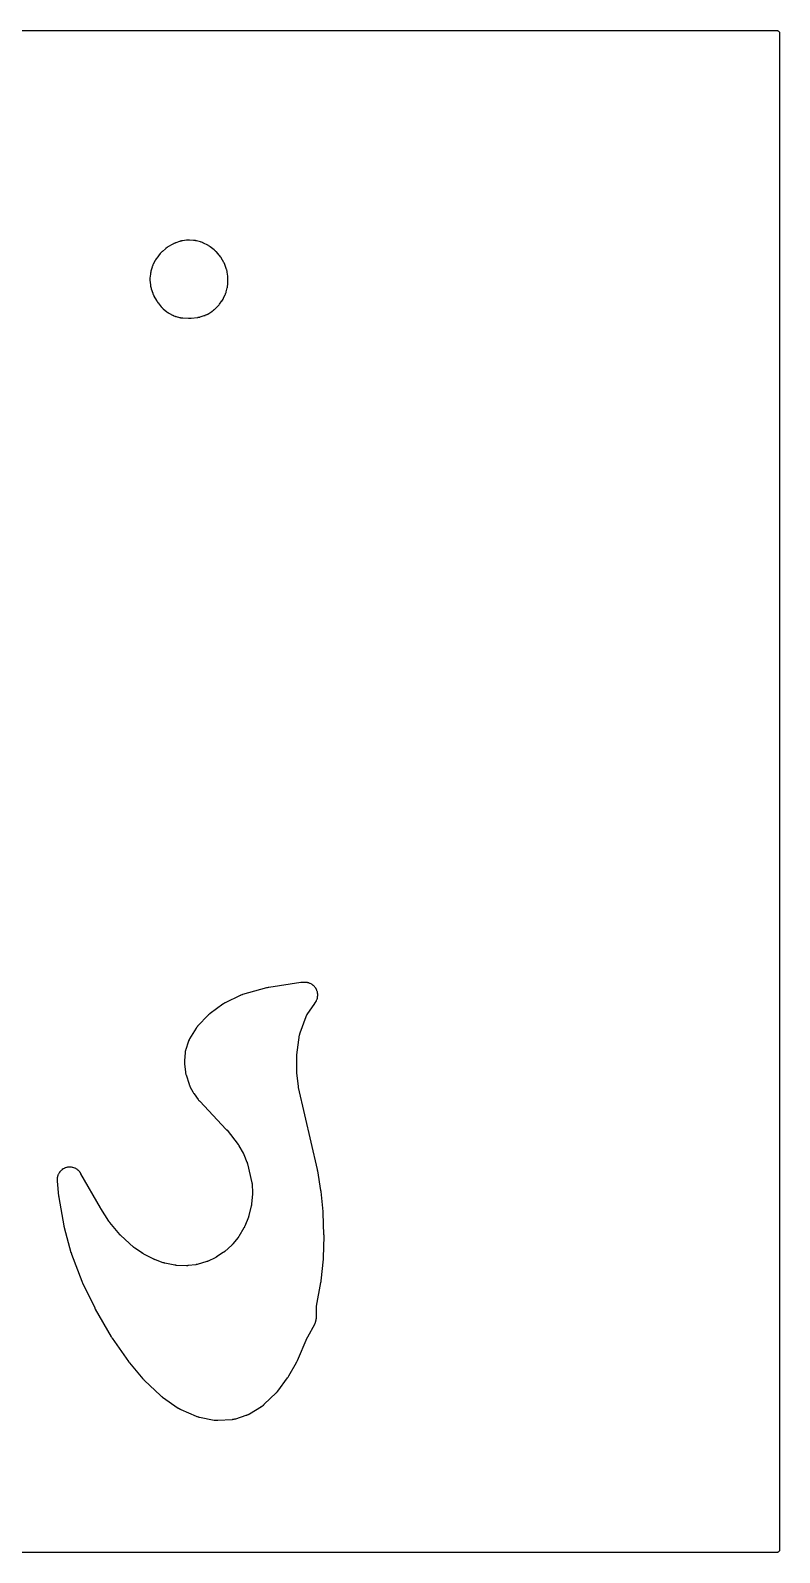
# Model space of a CAD drawing. Header units: millimetres. Extents: x 0 to 300, y 0 to 300.
# Drawn here: x 152.2 to 300.1, y -0.1 to 300.1 of the extents above; entities that cross this region are included whole.
import ezdxf

# ---------------------------------------------------------------- set-up
doc = ezdxf.new("R2010")
doc.units = ezdxf.units.MM
doc.layers.add('CUT', color=7, linetype='CONTINUOUS')

msp = doc.modelspace()

# ---------------------------------------------------------------- linework, layer by layer
at = {"layer": 'CUT'}
msp.add_lwpolyline([(1.4375, 300.0625), (298.5625, 300.0625), (299.4478, 300.0625), (299.5212, 300.0589), (299.5794, 300.0503), (299.6365, 300.036), (299.6918, 300.0162), (299.745, 299.991), (299.7954, 299.9608), (299.8427, 299.9257), (299.8862, 299.8863), (299.9257, 299.8427), (299.9608, 299.7954), (299.991, 299.745), (300.0162, 299.6918), (300.036, 299.6365), (300.0503, 299.5794), (300.0589, 299.5212), (300.0625, 299.4478), (300.0625, 298.5625), (300.0625, 1.4375), (300.0625, 0.5522), (300.0589, 0.4788), (300.0503, 0.4206), (300.036, 0.3635), (300.0162, 0.3082), (299.991, 0.255), (299.9608, 0.2046), (299.9257, 0.1573), (299.8862, 0.1137), (299.8427, 0.0743), (299.7954, 0.0392), (299.745, 0.009), (299.6918, -0.0162), (299.6365, -0.036), (299.5794, -0.0503), (299.5212, -0.0589), (299.4478, -0.0625), (298.5625, -0.0625), (1.4375, -0.0625)], dxfattribs=at)
for points in [[(175.8201, 251.1003), (175.8193, 251.0849), (175.8172, 251.0248), (175.8169, 250.994), (175.8202, 250.7939), (175.8215, 250.7632), (175.8255, 250.7032), (175.8267, 250.6878), (175.8361, 250.5882), (175.8377, 250.5729), (175.9392, 249.7224), (175.9412, 249.7073), (175.9556, 249.6087), (175.958, 249.5936), (175.9681, 249.5347), (175.974, 249.5046), (176.0176, 249.3105), (176.0251, 249.2808), (176.0412, 249.2232), (176.0455, 249.2085), (176.0746, 249.1133), (176.0793, 249.0987), (176.3703, 248.2296), (176.3749, 248.2163), (176.406, 248.1302), (176.411, 248.117), (176.4309, 248.0657), (176.4417, 248.0397), (176.5158, 247.8723), (176.5278, 247.8469), (176.5524, 247.7977), (176.5589, 247.7851), (176.6018, 247.7042), (176.6085, 247.6919), (177.0942, 246.8254), (177.1008, 246.8139), (177.1448, 246.7394), (177.1517, 246.728), (177.1791, 246.6837), (177.1937, 246.6614), (177.2914, 246.5186), (177.3069, 246.4969), (177.3381, 246.4553), (177.3462, 246.4448), (177.3997, 246.3767), (177.4081, 246.3663), (178.0424, 245.5954), (178.0512, 245.5849), (178.1093, 245.5176), (178.1183, 245.5073), (178.1542, 245.4676), (178.1729, 245.4477), (178.2979, 245.3213), (178.3176, 245.3023), (178.3569, 245.266), (178.3671, 245.2568), (178.4338, 245.198), (178.4441, 245.1891), (179.1325, 244.6094), (179.1444, 244.5997), (179.2224, 244.5373), (179.2346, 244.5279), (179.2824, 244.4917), (179.3073, 244.4737), (179.4724, 244.3614), (179.4982, 244.3448), (179.5495, 244.3136), (179.5627, 244.3058), (179.6494, 244.2562), (179.6628, 244.2487), (180.2994, 243.9051), (180.3157, 243.8966), (180.4224, 243.8432), (180.4389, 243.8352), (180.5039, 243.8051), (180.5377, 243.7907), (180.7598, 243.7039), (180.7944, 243.6916), (180.8625, 243.6697), (180.8801, 243.6643), (180.9947, 243.6313), (181.0124, 243.6265), (181.6583, 243.4615), (181.6733, 243.4579), (181.7713, 243.4355), (181.7864, 243.4323), (181.8456, 243.4203), (181.8761, 243.415), (182.0748, 243.3856), (182.1055, 243.3819), (182.1656, 243.3761), (182.181, 243.3748), (182.2812, 243.3678), (182.2967, 243.367), (183.4495, 243.3163), (183.4606, 243.3159), (183.5376, 243.314), (183.5491, 243.3138), (183.5996, 243.3135), (183.624, 243.3138), (183.7757, 243.319), (183.7991, 243.3203), (183.8396, 243.3232), (183.8506, 243.3241), (183.9265, 243.3311), (183.9387, 243.3324), (185.1777, 243.472), (185.1917, 243.4738), (185.2817, 243.4861), (185.2956, 243.4881), (185.3495, 243.4968), (185.3771, 243.5018), (185.555, 243.539), (185.5823, 243.5453), (185.6352, 243.5589), (185.6487, 243.5626), (185.7362, 243.5873), (185.7497, 243.5913), (186.5392, 243.8346), (186.5514, 243.8385), (186.6306, 243.8648), (186.6427, 243.8689), (186.69, 243.8858), (186.714, 243.8949), (186.8666, 243.9566), (186.9133, 243.9779), (187.06, 244.0524), (187.0826, 244.0645), (187.1263, 244.0892), (187.1375, 244.0956), (187.2093, 244.1381), (187.2203, 244.1447), (188.0374, 244.6521), (188.05, 244.6601), (188.1309, 244.7132), (188.1433, 244.7215), (188.1911, 244.7546), (188.2152, 244.7722), (188.3686, 244.89), (188.3918, 244.9088), (188.4361, 244.9464), (188.4473, 244.9562), (188.5194, 245.0207), (188.5304, 245.0308), (189.1559, 245.6184), (189.1663, 245.6284), (189.233, 245.6943), (189.2432, 245.7045), (189.2824, 245.745), (189.3019, 245.7663), (189.4256, 245.9072), (189.4441, 245.9293), (189.4792, 245.9734), (189.488, 245.9848), (189.5447, 246.0595), (189.5532, 246.0712), (190.0332, 246.7376), (190.0413, 246.7491), (190.0932, 246.8249), (190.101, 246.8366), (190.1311, 246.8828), (190.146, 246.9069), (190.2387, 247.0652), (190.2524, 247.0899), (190.278, 247.1388), (190.2844, 247.1514), (190.3252, 247.2336), (190.3313, 247.2464), (190.6714, 247.9769), (190.6771, 247.9895), (190.7131, 248.0716), (190.7185, 248.0843), (190.7389, 248.1341), (190.7488, 248.1599), (190.8093, 248.3286), (190.818, 248.3547), (190.8338, 248.4063), (190.8377, 248.4195), (190.862, 248.5058), (190.8656, 248.5191), (191.0629, 249.2857), (191.0664, 249.3003), (191.0884, 249.3953), (191.0916, 249.4099), (191.1033, 249.4673), (191.1086, 249.4968), (191.1381, 249.6894), (191.1419, 249.7192), (191.1478, 249.7774), (191.1492, 249.7924), (191.1566, 249.8895), (191.1576, 249.9045), (191.2136, 250.9829), (191.2142, 250.9977), (191.2168, 251.0938), (191.2171, 251.1086), (191.2172, 251.1663), (191.2166, 251.1959), (191.2076, 251.3878), (191.2055, 251.4173), (191.2, 251.4748), (191.1984, 251.4895), (191.1868, 251.5849), (191.1848, 251.5996), (191.0673, 252.4028), (191.0652, 252.4159), (191.0508, 252.5011), (191.0485, 252.5141), (191.0387, 252.5651), (191.0331, 252.5911), (190.9931, 252.759), (190.9864, 252.7847), (190.9721, 252.8347), (190.9683, 252.8474), (190.9428, 252.9299), (190.9387, 252.9425), (190.6844, 253.7037), (190.6794, 253.7179), (190.646, 253.81), (190.6407, 253.8241), (190.6193, 253.8789), (190.6076, 253.9067), (190.5273, 254.0853), (190.5142, 254.1124), (190.4874, 254.1648), (190.4803, 254.1781), (190.4335, 254.2642), (190.4262, 254.2773), (189.8635, 255.2523), (189.8556, 255.2655), (189.8034, 255.3508), (189.7952, 255.3638), (189.7626, 255.4143), (189.7452, 255.4396), (189.6281, 255.6016), (189.6094, 255.6261), (189.5718, 255.6729), (189.562, 255.6848), (189.4973, 255.7611), (189.4872, 255.7727), (188.9172, 256.4115), (188.9077, 256.4218), (188.8454, 256.4884), (188.8357, 256.4985), (188.7974, 256.5376), (188.7773, 256.5572), (188.6438, 256.6812), (188.6228, 256.6998), (188.581, 256.7352), (188.5702, 256.7441), (188.4992, 256.8013), (188.4882, 256.81), (187.7143, 257.4047), (187.7032, 257.413), (187.6303, 257.4664), (187.619, 257.4744), (187.5745, 257.5055), (187.5514, 257.5208), (187.3987, 257.6171), (187.3749, 257.6314), (187.3277, 257.6582), (187.3155, 257.6649), (187.236, 257.7076), (187.2237, 257.7141), (186.3995, 258.1327), (186.3855, 258.1395), (186.2943, 258.1829), (186.2802, 258.1894), (186.2248, 258.214), (186.196, 258.2259), (186.0076, 258.2982), (185.9783, 258.3086), (185.9206, 258.3274), (185.9058, 258.332), (185.8089, 258.3607), (185.794, 258.365), (185.0265, 258.5714), (185.0114, 258.5752), (184.9132, 258.5989), (184.8981, 258.6024), (184.8387, 258.6151), (184.8082, 258.6208), (184.6088, 258.6528), (184.578, 258.6569), (184.5176, 258.6634), (184.5021, 258.6649), (184.4014, 258.6731), (184.3859, 258.6742), (183.62, 258.7167), (183.6052, 258.7173), (183.5094, 258.7203), (183.4946, 258.7206), (183.437, 258.7209), (183.4074, 258.7204), (183.2158, 258.7122), (183.1864, 258.7102), (183.129, 258.7049), (183.1143, 258.7033), (183.019, 258.6921), (183.0044, 258.6902), (182.2259, 258.5794), (182.2121, 258.5773), (182.1229, 258.5625), (182.1092, 258.56), (182.0558, 258.5499), (182.0285, 258.5441), (181.8526, 258.5021), (181.8257, 258.495), (181.7734, 258.4799), (181.7601, 258.4759), (181.6737, 258.4489), (181.6605, 258.4445), (180.898, 258.1859), (180.8842, 258.181), (180.7947, 258.1482), (180.781, 258.143), (180.7278, 258.122), (180.7008, 258.1106), (180.5273, 258.0321), (180.5009, 258.0194), (180.45, 257.9933), (180.437, 257.9864), (180.3533, 257.9409), (180.3405, 257.9338), (179.3681, 257.3738), (179.3559, 257.3666), (179.2773, 257.3188), (179.2652, 257.3113), (179.2187, 257.2815), (179.1952, 257.2656), (179.0451, 257.1591), (179.0223, 257.1422), (178.9788, 257.1081), (178.9677, 257.0993), (178.8966, 257.0408), (178.8857, 257.0317), (178.2658, 256.4973), (178.2551, 256.4879), (178.1865, 256.4259), (178.176, 256.4162), (178.1357, 256.378), (178.1155, 256.3579), (177.9875, 256.2245), (177.9683, 256.2035), (177.9318, 256.1616), (177.9226, 256.1507), (177.8635, 256.0796), (177.8545, 256.0686), (177.1557, 255.186), (177.1467, 255.1743), (177.0891, 255.0978), (177.0804, 255.0859), (177.047, 255.0392), (177.0304, 255.0148), (176.927, 254.8538), (176.9116, 254.8287), (176.8829, 254.7788), (176.8757, 254.766), (176.83, 254.6819), (176.8232, 254.6689), (176.4607, 253.9611), (176.4544, 253.9485), (176.4146, 253.8661), (176.4087, 253.8533), (176.3859, 253.8033), (176.3749, 253.7774), (176.3071, 253.6074), (176.2973, 253.581), (176.2794, 253.5291), (176.2749, 253.5157), (176.2471, 253.4285), (176.243, 253.4151), (176.012, 252.6281), (176.0079, 252.6138), (175.9829, 252.52), (175.9793, 252.5056), (175.9657, 252.4489), (175.9594, 252.4197), (175.9235, 252.2292), (175.9187, 252.1997), (175.9108, 252.142), (175.909, 252.1272), (175.8982, 252.0308), (175.8967, 252.0159), (175.8273, 251.2155), (175.8262, 251.2002)], [(157.5117, 73.6118), (157.5087, 73.5537), (157.5082, 73.367), (157.5088, 73.3378), (157.5114, 73.281), (157.5122, 73.2665), (157.5189, 73.172), (157.5201, 73.1575), (157.7983, 70.2158), (157.7995, 70.2047), (157.8082, 70.1275), (157.8097, 70.1157), (157.8225, 70.0197), (157.8242, 70.0081), (157.8358, 69.9324), (157.8378, 69.9201), (158.8096, 64.371), (158.8122, 64.3569), (158.8304, 64.266), (158.8334, 64.252), (158.8589, 64.1384), (158.8622, 64.1245), (158.8847, 64.0345), (158.8883, 64.0207), (160.2383, 59.1148), (160.2422, 59.1013), (160.2685, 59.0138), (160.2727, 59.0004), (160.3083, 58.8914), (160.3128, 58.8781), (160.3431, 58.7919), (160.348, 58.7787), (162.3702, 53.4429), (162.375, 53.4305), (162.4073, 53.3507), (162.4124, 53.3385), (162.4551, 53.2392), (162.4605, 53.2271), (162.4963, 53.1487), (162.5019, 53.1368), (164.9091, 48.1609), (164.9137, 48.1516), (164.9463, 48.087), (164.9514, 48.0771), (164.9936, 47.9974), (164.9988, 47.9878), (165.0332, 47.9254), (165.039, 47.9153), (168.1844, 42.4748), (168.1909, 42.4638), (168.2338, 42.3931), (168.2405, 42.3823), (168.2963, 42.2947), (168.3033, 42.284), (168.3491, 42.2152), (168.3563, 42.2047), (171.5648, 37.605), (171.573, 37.5936), (171.6269, 37.5199), (171.6354, 37.5087), (171.7052, 37.4179), (171.7139, 37.4069), (171.7713, 37.3359), (171.7802, 37.325), (174.424, 34.2034), (174.4352, 34.1906), (174.509, 34.1083), (174.5205, 34.0958), (174.616, 33.9952), (174.6279, 33.983), (174.7062, 33.905), (174.7185, 33.8932), (177.9163, 30.8859), (177.9242, 30.8786), (177.9798, 30.8281), (177.9882, 30.8207), (178.0253, 30.7883), (178.0434, 30.773), (178.1586, 30.6802), (178.1766, 30.6662), (178.2083, 30.6426), (178.217, 30.6362), (178.2773, 30.5929), (178.2872, 30.586), (181.4151, 28.4345), (181.4269, 28.4266), (181.5036, 28.3765), (181.5156, 28.3689), (181.5624, 28.3398), (181.5867, 28.3255), (181.7469, 28.2362), (181.7719, 28.2231), (181.8213, 28.1985), (181.834, 28.1924), (181.9171, 28.1535), (181.9299, 28.1477), (184.9202, 26.8328), (184.9358, 26.8262), (185.0375, 26.7849), (185.0533, 26.7787), (185.115, 26.7557), (185.147, 26.7447), (185.3565, 26.6795), (185.3891, 26.6704), (185.453, 26.6544), (185.4694, 26.6505), (185.5767, 26.6269), (185.5932, 26.6235), (188.4807, 26.0712), (188.493, 26.069), (188.5729, 26.0555), (188.5853, 26.0535), (188.6335, 26.0463), (188.6583, 26.0432), (188.8173, 26.0263), (188.8671, 26.0231), (189.027, 26.0195), (189.052, 26.0194), (189.1007, 26.0204), (189.1132, 26.0207), (189.1942, 26.024), (189.2067, 26.0246), (192.0211, 26.1953), (192.0336, 26.1962), (192.1152, 26.2028), (192.1278, 26.204), (192.1767, 26.209), (192.2017, 26.2121), (192.3615, 26.2354), (192.411, 26.2447), (192.5683, 26.2813), (192.5927, 26.2875), (192.6401, 26.3007), (192.6522, 26.3042), (192.7306, 26.3277), (192.7426, 26.3315), (194.803, 26.9971), (194.82, 27.0028), (194.93, 27.042), (194.9468, 27.0483), (195.012, 27.0738), (195.0451, 27.0879), (195.2569, 27.1856), (195.289, 27.2016), (195.3507, 27.2347), (195.3664, 27.2434), (195.4676, 27.3016), (195.4831, 27.3108), (197.8429, 28.764), (197.8562, 28.7724), (197.9422, 28.8285), (197.9553, 28.8374), (198.006, 28.8724), (198.0316, 28.8911), (198.194, 29.0164), (198.2185, 29.0364), (198.2653, 29.0766), (198.2771, 29.0871), (198.3532, 29.156), (198.3648, 29.1668), (200.7006, 31.3986), (200.7095, 31.4073), (200.7668, 31.4644), (200.7756, 31.4732), (200.8093, 31.5083), (200.8262, 31.5266), (200.9335, 31.6476), (200.9496, 31.6666), (200.9803, 31.7043), (200.9881, 31.714), (201.0378, 31.7777), (201.0454, 31.7876), (202.9785, 34.3721), (202.9896, 34.3874), (203.0604, 34.4886), (203.0711, 34.5044), (203.1558, 34.6341), (203.166, 34.6501), (203.2302, 34.7556), (203.2399, 34.7719), (204.7473, 37.4324), (204.755, 37.4464), (204.8038, 37.538), (204.8111, 37.5522), (204.8692, 37.6689), (204.8762, 37.6832), (204.92, 37.7774), (204.9265, 37.7919), (206.864, 42.2615), (206.8681, 42.2708), (206.8777, 42.2925), (206.8819, 42.3017), (206.8871, 42.313), (206.8914, 42.3222), (206.9016, 42.3436), (206.906, 42.3528), (206.9139, 42.369), (206.9184, 42.3781), (206.9291, 42.3993), (206.9337, 42.4083), (206.9394, 42.4194), (206.9441, 42.4284), (206.9552, 42.4493), (206.96, 42.4582), (208.3226, 44.9563), (208.3295, 44.9694), (208.3737, 45.0554), (208.3804, 45.0688), (208.4056, 45.1211), (208.4179, 45.1482), (208.4922, 45.3239), (208.5126, 45.3798), (208.5684, 45.5594), (208.5832, 45.6171), (208.6209, 45.8014), (208.6299, 45.8602), (208.6494, 46.0499), (208.6517, 46.0796), (208.6548, 46.1376), (208.6554, 46.1525), (208.6581, 46.2492), (208.6583, 46.264), (208.6646, 48.1854), (208.6647, 48.1955), (208.6649, 48.2122), (208.6664, 48.2523), (208.6704, 48.3201), (208.6727, 48.3502), (208.673, 48.3533), (208.6763, 48.3833), (208.6848, 48.4507), (208.6907, 48.4904), (208.6936, 48.5068), (208.6953, 48.5167), (209.5588, 53.2174), (209.5609, 53.2293), (209.5735, 53.3069), (209.5754, 53.3189), (209.5893, 53.4167), (209.5909, 53.4286), (209.6004, 53.5067), (209.6017, 53.5187), (210.0316, 57.7603), (210.0326, 57.7708), (210.0387, 57.8437), (210.0395, 57.8549), (210.0454, 57.9459), (210.046, 57.9569), (210.0493, 58.0289), (210.0498, 58.0407), (210.164, 62.3367), (210.1642, 62.3464), (210.1649, 62.4135), (210.1649, 62.4239), (210.1643, 62.5076), (210.1642, 62.5177), (210.1626, 62.5839), (210.1623, 62.5947), (209.9799, 66.9543), (209.9796, 66.9621), (209.9766, 67.0165), (209.9761, 67.0248), (209.9714, 67.0925), (209.9708, 67.1007), (209.9663, 67.1541), (209.9656, 67.1629), (209.5807, 71.1101), (209.5797, 71.1192), (209.5725, 71.1828), (209.5713, 71.1926), (209.5611, 71.2718), (209.5597, 71.2814), (209.5506, 71.3438), (209.549, 71.354), (208.9189, 75.2003), (208.9174, 75.2091), (208.9064, 75.2706), (208.9046, 75.2801), (208.8896, 75.3565), (208.8877, 75.3658), (208.875, 75.426), (208.8728, 75.4358), (205.1521, 91.6177), (205.1494, 91.63), (205.1432, 91.6586), (205.1407, 91.6709), (205.1377, 91.6859), (205.1353, 91.6982), (205.1299, 91.727), (205.1277, 91.7394), (205.1239, 91.7613), (205.1219, 91.7737), (205.1173, 91.8027), (205.1155, 91.8151), (205.1133, 91.8303), (205.1116, 91.8427), (205.1079, 91.8718), (205.1063, 91.8842), (204.8082, 94.4791), (204.8068, 94.4924), (204.8037, 94.5234), (204.8025, 94.5366), (204.8011, 94.5529), (204.8001, 94.5662), (204.7979, 94.5972), (204.797, 94.6105), (204.7957, 94.6341), (204.7951, 94.6475), (204.7939, 94.6786), (204.7934, 94.6919), (204.793, 94.7082), (204.7928, 94.7215), (204.7924, 94.7526), (204.7924, 94.766), (204.8051, 97.7757), (204.8053, 97.7903), (204.806, 97.8245), (204.8064, 97.8391), (204.807, 97.857), (204.8077, 97.8716), (204.8095, 97.9057), (204.8104, 97.9204), (204.8122, 97.9462), (204.8133, 97.9608), (204.8162, 97.9949), (204.8176, 98.0094), (204.8194, 98.0272), (204.821, 98.0418), (204.8251, 98.0757), (204.8269, 98.0902), (205.3577, 102.0159), (205.3595, 102.028), (205.3625, 102.0481), (205.371, 102.0962), (205.3876, 102.1773), (205.3957, 102.2131), (205.3966, 102.2168), (205.4062, 102.2522), (205.4294, 102.3317), (205.4443, 102.3782), (205.451, 102.3973), (205.4552, 102.4088), (206.6304, 105.6114), (206.6352, 105.6241), (206.6433, 105.6452), (206.6643, 105.6953), (206.7025, 105.7791), (206.7202, 105.8159), (206.7221, 105.8196), (206.7415, 105.8555), (206.7871, 105.9355), (206.8154, 105.9819), (206.8278, 106.0008), (206.8353, 106.0122), (208.3294, 108.2268), (208.3352, 108.2353), (208.3488, 108.2549), (208.3547, 108.2633), (208.3619, 108.2735), (208.3679, 108.2819), (208.3791, 108.2974), (208.3838, 108.3039), (208.4291, 108.3682), (208.4341, 108.3751), (208.4415, 108.3855), (208.4543, 108.4039), (208.4672, 108.4234), (208.4677, 108.4242), (208.5627, 108.5677), (208.5931, 108.619), (208.6813, 108.7863), (208.7065, 108.8405), (208.7776, 109.0158), (208.7973, 109.0722), (208.8506, 109.2537), (208.8645, 109.3118), (208.8995, 109.4976), (208.9076, 109.5569), (208.9239, 109.7453), (208.9261, 109.805), (208.9235, 109.9941), (208.9197, 110.0538), (208.8984, 110.2417), (208.8887, 110.3007), (208.8487, 110.4855), (208.8332, 110.5433), (208.775, 110.7232), (208.7538, 110.7791), (208.678, 110.9523), (208.6513, 111.0058), (208.5587, 111.1707), (208.5268, 111.2213), (208.4182, 111.3761), (208.3814, 111.4232), (208.258, 111.5664), (208.2167, 111.6097), (208.0796, 111.7399), (208.0342, 111.7789), (207.8848, 111.8948), (207.8358, 111.9291), (207.6756, 112.0295), (207.6234, 112.0587), (207.454, 112.1427), (207.3991, 112.1666), (207.2222, 112.2333), (207.1653, 112.2516), (206.9826, 112.3003), (206.9241, 112.3128), (206.7375, 112.3432), (206.678, 112.3498), (206.4867, 112.3616), (206.4568, 112.3627), (206.3984, 112.3633), (206.3834, 112.3633), (206.2862, 112.362), (206.2713, 112.3616), (206.0135, 112.3517), (205.997, 112.3509), (205.8898, 112.3438), (205.8734, 112.3425), (205.7392, 112.3299), (205.7228, 112.3282), (205.6162, 112.3152), (205.5998, 112.313), (199.2732, 111.3667), (199.2547, 111.3636), (199.1349, 111.3419), (199.1165, 111.3382), (198.967, 111.3062), (198.9488, 111.302), (198.8305, 111.2728), (198.8124, 111.268), (194.1119, 109.9496), (194.0993, 109.946), (194.018, 109.9213), (194.0055, 109.9173), (193.957, 109.9014), (193.9323, 109.8927), (193.7734, 109.8327), (193.7491, 109.823), (193.7021, 109.8029), (193.6902, 109.7976), (193.6128, 109.7625), (193.6009, 109.757), (190.6636, 108.346), (190.6512, 108.3399), (190.5711, 108.2991), (190.5589, 108.2927), (190.5113, 108.2671), (190.4873, 108.2535), (190.3333, 108.1611), (190.3099, 108.1464), (190.2649, 108.1165), (190.2535, 108.1087), (190.1798, 108.0573), (190.1685, 108.0493), (187.6709, 106.2201), (187.6605, 106.2123), (187.5937, 106.1612), (187.5835, 106.1532), (187.5441, 106.1216), (187.5242, 106.105), (187.3976, 105.9943), (187.3785, 105.9768), (187.3419, 105.9419), (187.3326, 105.9329), (187.273, 105.8736), (187.2639, 105.8643), (185.3407, 103.8655), (185.3295, 103.8535), (185.2576, 103.7745), (185.2467, 103.7622), (185.2048, 103.7136), (185.184, 103.6881), (185.0537, 103.5189), (185.0343, 103.4923), (184.998, 103.4395), (184.9889, 103.4258), (184.9309, 103.3361), (184.9221, 103.3222), (183.6536, 101.2386), (183.6446, 101.2233), (183.5876, 101.1231), (183.579, 101.1076), (183.5466, 101.0465), (183.5309, 101.0147), (183.4352, 100.8051), (183.4214, 100.7724), (183.3964, 100.7079), (183.3902, 100.6913), (183.3518, 100.5826), (183.3461, 100.5658), (182.8908, 99.1461), (182.886, 99.1305), (182.8563, 99.0284), (182.852, 99.0126), (182.8358, 98.9509), (182.8284, 98.919), (182.7859, 98.7108), (182.7803, 98.6786), (182.771, 98.6155), (182.7688, 98.5992), (182.7561, 98.4937), (182.7544, 98.4774), (182.6157, 96.9786), (182.6145, 96.9627), (182.6077, 96.8592), (182.6068, 96.8432), (182.6044, 96.781), (182.604, 96.7491), (182.6069, 96.5418), (182.6082, 96.51), (182.6124, 96.4478), (182.6137, 96.4319), (182.6234, 96.3287), (182.6252, 96.3128), (182.8221, 94.6865), (182.824, 94.6726), (182.837, 94.5825), (182.8392, 94.5686), (182.8483, 94.5146), (182.8536, 94.4871), (182.8923, 94.3092), (182.8989, 94.2819), (182.913, 94.229), (182.9168, 94.2156), (182.9423, 94.1281), (182.9464, 94.1147), (183.5319, 92.2703), (183.5363, 92.257), (183.566, 92.1706), (183.5707, 92.1574), (183.5897, 92.1059), (183.6001, 92.0798), (183.6714, 91.9118), (183.6829, 91.8862), (183.7067, 91.8367), (183.7129, 91.8241), (183.7544, 91.7428), (183.7609, 91.7303), (184.2632, 90.7993), (184.2734, 90.7812), (184.3417, 90.6644), (184.3525, 90.6466), (184.4433, 90.5032), (184.4547, 90.4858), (184.531, 90.374), (184.543, 90.357), (185.3368, 89.2765), (185.3482, 89.2614), (185.424, 89.1648), (185.4359, 89.1501), (185.5347, 89.032), (185.547, 89.0177), (185.6287, 88.926), (185.6415, 88.9121), (190.8892, 83.3853), (190.8968, 83.3772), (190.9145, 83.3581), (190.922, 83.3499), (190.9311, 83.3398), (190.9385, 83.3315), (190.9557, 83.312), (190.963, 83.3036), (190.9759, 83.2886), (190.9831, 83.2802), (190.9998, 83.2602), (191.0069, 83.2517), (191.0155, 83.2411), (191.0225, 83.2325), (191.0387, 83.2122), (191.0456, 83.2034), (193.2314, 80.3899), (193.2356, 80.3845), (193.2451, 80.372), (193.2492, 80.3667), (193.2509, 80.3644), (193.2665, 80.343), (193.3022, 80.2926), (193.3144, 80.2749), (193.3325, 80.2466), (193.3726, 80.1811), (193.3894, 80.1526), (194.2145, 78.6882), (194.2214, 78.6757), (194.2372, 78.6467), (194.2438, 78.6342), (194.2517, 78.6192), (194.2581, 78.6067), (194.2728, 78.5775), (194.279, 78.5649), (194.2898, 78.5425), (194.2958, 78.5298), (194.3097, 78.5), (194.3155, 78.4872), (194.3225, 78.4715), (194.3281, 78.4587), (194.341, 78.4285), (194.3464, 78.4155), (194.9673, 76.8959), (194.9707, 76.8875), (194.9763, 76.8736), (194.9889, 76.8397), (195.0092, 76.7819), (195.0178, 76.7562), (195.0187, 76.7534), (195.0265, 76.7275), (195.0433, 76.6686), (195.0525, 76.6336), (195.056, 76.619), (195.0581, 76.6102), (195.933, 72.8259), (195.9352, 72.8165), (195.9386, 72.8009), (195.946, 72.7632), (195.9573, 72.699), (195.9618, 72.6706), (195.9623, 72.6675), (195.9659, 72.6389), (195.973, 72.5742), (195.9764, 72.5359), (195.9775, 72.52), (195.9781, 72.5104), (196.0688, 70.9021), (196.0692, 70.8951), (196.0699, 70.8788), (196.0703, 70.8718), (196.0704, 70.8688), (196.0711, 70.8414), (196.0717, 70.7774), (196.0716, 70.7552), (196.0703, 70.7203), (196.0657, 70.6409), (196.063, 70.6066), (195.8753, 68.6676), (195.8736, 68.6512), (195.8692, 68.613), (195.8671, 68.5967), (195.8645, 68.5771), (195.8622, 68.561), (195.8565, 68.5234), (195.8539, 68.5072), (195.849, 68.4787), (195.8461, 68.4626), (195.839, 68.4251), (195.8358, 68.4091), (195.8317, 68.3895), (195.8282, 68.3736), (195.8197, 68.3363), (195.816, 68.3204), (195.3441, 66.4097), (195.3402, 66.3945), (195.3308, 66.359), (195.3267, 66.3439), (195.3214, 66.3255), (195.317, 66.3104), (195.3063, 66.2753), (195.3017, 66.2603), (195.2931, 66.2339), (195.2882, 66.219), (195.2763, 66.1843), (195.2711, 66.1695), (195.2646, 66.1514), (195.2591, 66.1367), (195.2461, 66.1025), (195.2403, 66.0878), (194.5081, 64.2639), (194.5018, 64.2487), (194.4869, 64.2134), (194.4804, 64.1984), (194.4722, 64.1801), (194.4654, 64.1651), (194.4493, 64.1304), (194.4422, 64.1156), (194.4294, 64.0896), (194.4221, 64.0749), (194.4047, 64.0408), (194.397, 64.0263), (194.3876, 64.0086), (194.3797, 63.9942), (194.3611, 63.9608), (194.3529, 63.9465), (193.3832, 62.2825), (193.3796, 62.2765), (193.3712, 62.2623), (193.3676, 62.2563), (193.366, 62.2537), (193.3514, 62.2303), (193.3164, 62.1762), (193.3039, 62.1575), (193.2835, 62.129), (193.2354, 62.0649), (193.2142, 62.0376), (192.1968, 60.7835), (192.191, 60.7764), (192.1813, 60.7647), (192.1575, 60.7372), (192.1165, 60.6916), (192.098, 60.6716), (192.096, 60.6695), (192.0769, 60.6501), (192.0331, 60.6069), (192.0067, 60.5819), (191.9955, 60.5718), (191.9887, 60.5657), (190.565, 59.2976), (190.5527, 59.2869), (190.5237, 59.262), (190.5112, 59.2514), (190.4959, 59.2387), (190.4832, 59.2284), (190.4533, 59.2046), (190.4404, 59.1945), (190.4175, 59.1769), (190.4044, 59.1671), (190.3737, 59.1444), (190.3605, 59.1348), (190.3442, 59.1232), (190.3308, 59.1139), (190.2993, 59.0923), (190.2858, 59.0832), (188.9797, 58.2234), (188.9664, 58.2148), (188.9352, 58.195), (188.9218, 58.1867), (188.9053, 58.1767), (188.8917, 58.1685), (188.8598, 58.1499), (188.846, 58.142), (188.8216, 58.1283), (188.8078, 58.1207), (188.7752, 58.1031), (188.7612, 58.0957), (188.7441, 58.0869), (188.7299, 58.0797), (188.6968, 58.0634), (188.6825, 58.0565), (187.3095, 57.4077), (187.3029, 57.4046), (187.2875, 57.3975), (187.2808, 57.3945), (187.278, 57.3932), (187.2517, 57.3818), (187.19, 57.3562), (187.1684, 57.3476), (187.1341, 57.3353), (187.0553, 57.3091), (187.0211, 57.2984), (185.1519, 56.7572), (185.1448, 56.7552), (185.1282, 56.7505), (185.1211, 56.7485), (185.1184, 56.7478), (185.0906, 56.7407), (185.0256, 56.7253), (185.0029, 56.7202), (184.9671, 56.7136), (184.8851, 56.7002), (184.8496, 56.6951), (183.3374, 56.5095), (183.3302, 56.5086), (183.3135, 56.5067), (183.3063, 56.5059), (183.3036, 56.5056), (183.2756, 56.5031), (183.2104, 56.4982), (183.1876, 56.4968), (183.152, 56.4959), (183.0706, 56.4955), (183.0355, 56.496), (181.0451, 56.5644), (181.0356, 56.5648), (181.0201, 56.5655), (180.9829, 56.568), (180.9202, 56.5734), (180.8925, 56.5762), (180.8895, 56.5766), (180.8618, 56.5803), (180.7994, 56.5896), (180.7627, 56.5958), (180.7475, 56.5988), (180.7384, 56.6006), (178.7581, 57.002), (178.7426, 57.0053), (178.7064, 57.0133), (178.691, 57.0168), (178.6721, 57.0213), (178.6567, 57.0252), (178.6208, 57.0344), (178.6055, 57.0386), (178.5785, 57.0461), (178.5632, 57.0504), (178.5277, 57.061), (178.5125, 57.0656), (178.494, 57.0714), (178.4789, 57.0764), (178.4438, 57.0881), (178.4288, 57.0933), (176.8864, 57.6409), (176.8723, 57.646), (176.8396, 57.6583), (176.8257, 57.6636), (176.8087, 57.6703), (176.7948, 57.6759), (176.7626, 57.6892), (176.7488, 57.695), (176.7245, 57.7055), (176.7108, 57.7115), (176.679, 57.7259), (176.6654, 57.7322), (176.6489, 57.7399), (176.6355, 57.7464), (176.6041, 57.7618), (176.5908, 57.7686), (174.6092, 58.7854), (174.5969, 58.7919), (174.5681, 58.8072), (174.5558, 58.8139), (174.5409, 58.8221), (174.5287, 58.829), (174.5005, 58.8452), (174.4884, 58.8522), (174.4671, 58.8648), (174.4552, 58.8721), (174.4274, 58.8892), (174.4156, 58.8966), (174.4012, 58.9057), (174.3895, 58.9133), (174.3623, 58.9313), (174.3507, 58.939), (172.8371, 59.9708), (172.8247, 59.9793), (172.796, 59.9996), (172.7838, 60.0084), (172.769, 60.0192), (172.7569, 60.0282), (172.7289, 60.0494), (172.717, 60.0586), (172.696, 60.0751), (172.6843, 60.0845), (172.657, 60.1066), (172.6454, 60.1162), (172.6313, 60.128), (172.6199, 60.1378), (172.5934, 60.1608), (172.5821, 60.1708), (170.0443, 62.4515), (170.0393, 62.4561), (170.0276, 62.4667), (170.0227, 62.4713), (170.0205, 62.4732), (170.0014, 62.4915), (169.9573, 62.5348), (169.9422, 62.5501), (169.9192, 62.5748), (169.8681, 62.6322), (169.8465, 62.6574), (167.8941, 65.018), (167.8854, 65.0287), (167.8652, 65.0538), (167.8567, 65.0646), (167.8465, 65.0777), (167.8382, 65.0886), (167.819, 65.1141), (167.8108, 65.1251), (167.7965, 65.1448), (167.7885, 65.1559), (167.77, 65.1821), (167.7622, 65.1934), (167.7527, 65.2072), (167.7451, 65.2186), (167.7274, 65.2453), (167.7199, 65.2568), (166.1041, 67.7835), (166.1016, 67.7876), (166.0956, 67.797), (166.0931, 67.8011), (166.0871, 67.8105), (166.084, 67.8156), (166.0767, 67.8274), (166.0736, 67.8325), (166.0682, 67.8414), (166.0652, 67.8464), (166.0582, 67.8581), (166.0556, 67.8625), (166.0499, 67.8723), (166.042, 67.886), (166.0385, 67.8921), (162.2074, 74.6356), (162.2001, 74.6482), (162.1513, 74.7293), (162.1437, 74.7417), (162.1132, 74.7898), (162.097, 74.814), (161.9895, 74.9666), (161.9537, 75.0126), (161.8335, 75.1521), (161.7934, 75.1943), (161.6603, 75.3216), (161.6163, 75.3597), (161.4715, 75.4735), (161.4239, 75.5072), (161.2688, 75.6063), (161.2182, 75.6353), (161.0542, 75.7189), (161.001, 75.7428), (160.8296, 75.8102), (160.7745, 75.8288), (160.5973, 75.8792), (160.5406, 75.8924), (160.3594, 75.9254), (160.3017, 75.9331), (160.1182, 75.9483), (160.06, 75.9503), (159.8758, 75.9477), (159.8177, 75.9441), (159.6347, 75.9236), (159.5772, 75.9144), (159.397, 75.8763), (159.3407, 75.8615), (159.165, 75.8061), (159.1104, 75.7859), (158.941, 75.7138), (158.8886, 75.6884), (158.7269, 75.6001), (158.6772, 75.5698), (158.5249, 75.4663), (158.4784, 75.4312), (158.3368, 75.3135), (158.2939, 75.2741), (158.1644, 75.1431), (158.1255, 75.0998), (158.0093, 74.9569), (157.9748, 74.91), (157.8731, 74.7565), (157.8433, 74.7064), (157.7569, 74.5438), (157.7321, 74.4911), (157.6618, 74.3209), (157.6423, 74.266), (157.5889, 74.0898), (157.5747, 74.0333), (157.5387, 73.8527), (157.53, 73.7951)]]:
    msp.add_lwpolyline(points, close=True, dxfattribs=at)

doc.saveas('drawing.dxf')
